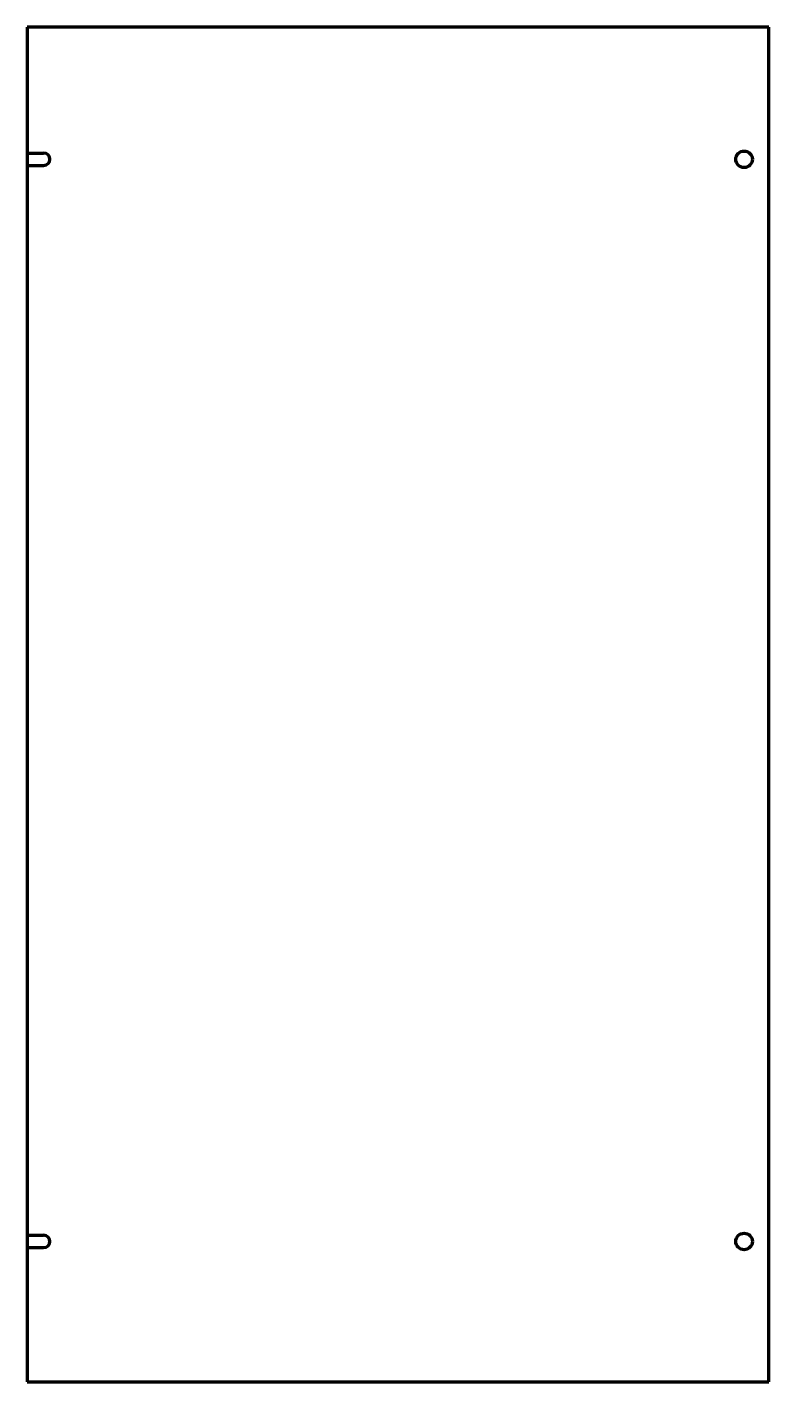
# Model space of a CAD drawing. Header units: inches. Extents: x 0 to 44.9, y 0 to 82.
import ezdxf

# ---------------------------------------------------------------- set-up
doc = ezdxf.new("R2010")
doc.units = ezdxf.units.IN
doc.header["$MEASUREMENT"] = 0
doc.layers.add('1', color=7, linetype='Continuous')

msp = doc.modelspace()

# ---------------------------------------------------------------- linework, layer by layer
at = {"color": 7, "lineweight": 90}
for p, q in [((0, 82), (0, 0)), ((44.875, 82), (0, 82)), ((44.875, 0), (44.875, 82)), ((0, 0), (44.875, 0))]:
    msp.add_line(p, q, dxfattribs=at)
at = {"layer": '1', "color": 7, "lineweight": 90}
for p, q in [((0, 74.375), (1, 74.375)), ((0, 73.625), (1, 73.625)), ((0, 8.875), (1, 8.875)), ((0, 8.125), (1, 8.125))]:
    msp.add_line(p, q, dxfattribs=at)
at = {"layer": '1', "color": 1, "lineweight": 90}
for centre in [(43.375, 74), (43.375, 8.5)]:
    msp.add_circle(centre, 0.5, dxfattribs=at)
at = {"layer": '1', "color": 7, "lineweight": 90}
for centre in [(1, 74), (1, 8.5)]:
    msp.add_arc(centre, 0.375, 270, 450, dxfattribs=at)

doc.saveas('drawing.dxf')
